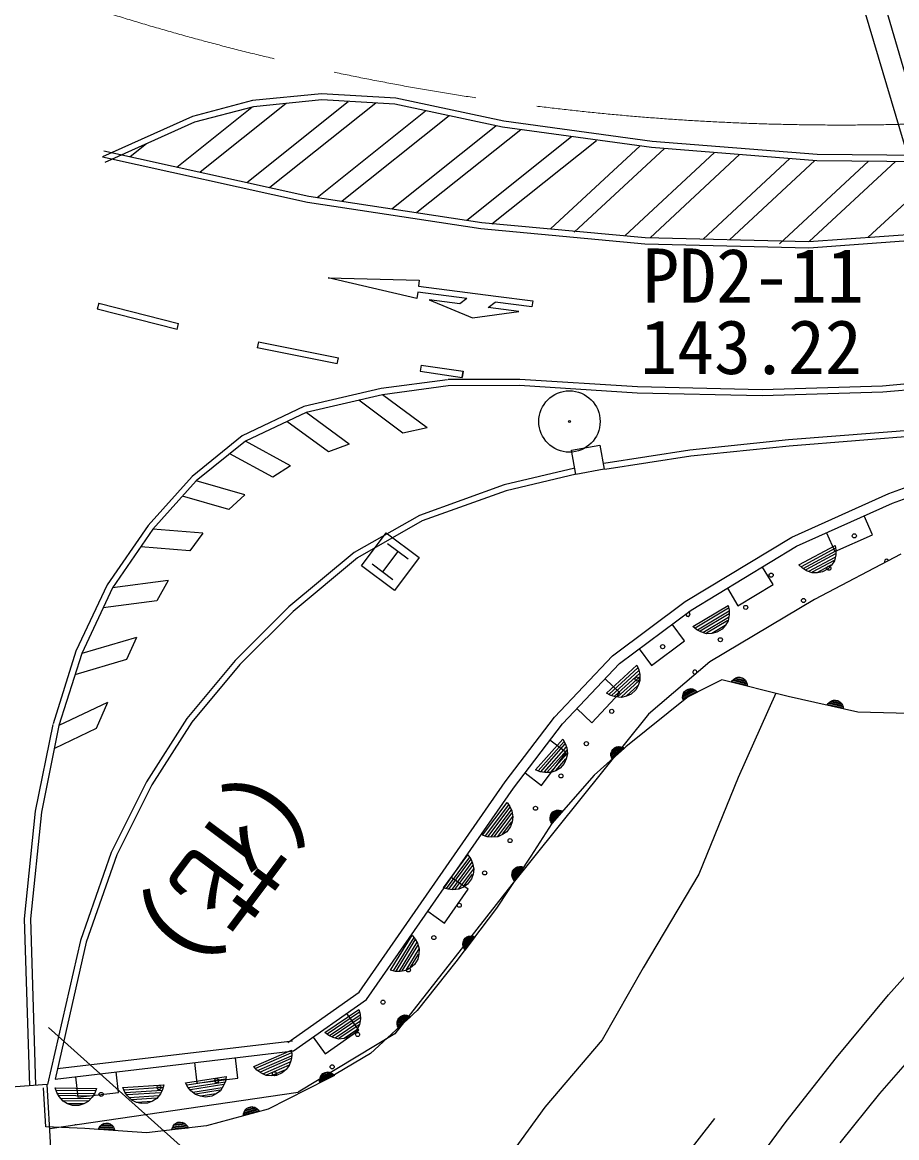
# Model space of a CAD drawing. Units: millimetres, scale not verified. Extents: x 40000 to 680000, y 20000 to 380000.
# Drawn here: x 414220 to 435487, y 240814 to 267934 of the extents above; entities that cross this region are included whole.
import ezdxf
from ezdxf.enums import TextEntityAlignment as Align

# ---------------------------------------------------------------- set-up
doc = ezdxf.new("R2010")
doc.units = ezdxf.units.MM
doc.header["$LTSCALE"] = 1000
doc.linetypes.add('CHAIN', pattern=[18.5, 12, -1.5, 3.5, -1.5])
for name, color, linetype, lineweight in [('M-BGD', 7, 'Continuous', 25), ('M-BMK', 2, 'CHAIN', 13), ('M-STR-STRC', 7, 'Continuous', 25)]:
    doc.layers.add(name, color=color, linetype=linetype, lineweight=lineweight)
doc.layers.add('M-BGD-HTXT', color=7, linetype='Continuous')
doc.layers.add('M-BMK-SRVR', color=7, linetype='Continuous')
doc.styles.add('ＭＳ ゴシック', font='')
doc.styles.get('ＭＳ ゴシック').set_extended_font_data('MS Gothic')

# ---------------------------------------------------------------- blocks, each defined once
blk = doc.blocks.new('BUHIN2')
at = {"color": 3, "linetype": 'Continuous', "lineweight": 25}
for radius in [746, 22.5]:
    blk.add_circle((0, 0), radius, dxfattribs=at)

msp = doc.modelspace()

# ---------------------------------------------------------------- linework, layer by layer
at = {"layer": 'M-BGD'}
for p, q in [((434398, 269231), (437975, 257201)), ((438418, 257337), (434946, 269236)), ((423918, 259597), (423897, 259448)), ((424940, 259450), (424919, 259301)), ((427574, 257529), (428265, 257656)), ((428265, 257656), (428373, 257070)), ((427682, 256943), (427574, 257529)), ((428373, 257070), (427682, 256943)), ((423607, 254883), (423106, 255257)), ((423357, 255070), (422982, 254569)), ((433997, 255150), (433161, 254698)), ((433213, 254655), (434005, 255083)), ((434002, 255011), (433278, 254619)), ((433347, 254586), (433987, 254932)), ((435589, 255002), (433488, 253904)), ((423233, 254382), (422732, 254757)), ((433964, 254848), (433432, 254561)), ((433565, 254561), (433893, 254739)), ((433488, 253904), (430943, 252387)), ((431400, 253692), (430585, 253205)), ((430638, 253164), (431411, 253625)), ((431411, 253552), (430704, 253131)), ((430775, 253100), (431400, 253473)), ((431380, 253389), (430861, 253079)), ((430994, 253085), (431314, 253276)), ((429192, 252237), (428492, 251595)), ((430943, 252387), (429450, 251114)), ((428553, 251565), (429216, 252174)), ((429230, 252102), (428624, 251546)), ((428700, 251531), (429236, 252023)), ((431237, 251945), (430423, 251538)), ((432850, 251544), (431237, 251945)), ((431516, 251953), (431835, 251874)), ((431824, 251902), (431541, 251972)), ((431571, 251991), (431806, 251932)), ((431766, 251968), (431621, 252004)), ((429234, 251936), (428788, 251527)), ((428917, 251560), (429191, 251812)), ((430605, 251685), (430283, 251524)), ((430285, 251553), (430579, 251700)), ((430552, 251714), (430292, 251584)), ((430302, 251617), (430519, 251725)), ((430465, 251727), (430332, 251660)), ((431480, 251910), (431848, 251819)), ((431845, 251845), (431495, 251932)), ((430423, 251538), (428901, 250316)), ((430285, 251497), (430625, 251667)), ((432545, 251620), (431633, 249569)), ((434543, 251158), (432850, 251544)), ((434156, 251349), (433872, 251414)), ((433901, 251433), (434137, 251379)), ((434097, 251414), (433951, 251447)), ((433811, 251350), (434182, 251266)), ((434178, 251293), (433827, 251373)), ((433847, 251394), (434168, 251321)), ((436258, 251115), (434543, 251158)), ((429450, 251114), (426124, 246972)), ((427397, 250447), (426768, 249736)), ((426831, 249713), (427427, 250387)), ((427449, 250318), (426904, 249701)), ((428901, 250316), (428129, 249630)), ((428757, 250322), (428540, 250129)), ((428541, 250163), (428722, 250324)), ((428542, 250097), (428788, 250315)), ((426981, 249694), (427463, 250239)), ((427470, 250153), (427069, 249699)), ((428816, 250307), (428547, 250068)), ((428556, 250043), (428840, 250295)), ((428670, 250312), (428559, 250213)), ((427194, 249746), (427441, 250025)), ((428129, 249630), (427101, 248451)), ((431633, 249569), (430677, 247218)), ((426048, 248911), (425477, 248151)), ((425542, 248133), (426083, 248853)), ((426110, 248786), (425616, 248128)), ((425693, 248126), (426130, 248708)), ((427058, 248593), (427217, 248775)), ((427253, 248778), (427061, 248558)), ((427067, 248527), (427283, 248775)), ((427168, 248756), (427070, 248644)), ((427313, 248770), (427076, 248499)), ((427088, 248475), (427338, 248761)), ((426144, 248623), (425781, 248139)), ((425901, 248195), (426125, 248493)), ((427101, 248451), (426586, 247658)), ((425094, 247638), (424527, 246876)), ((426586, 247658), (425752, 246395)), ((424592, 246858), (425130, 247580)), ((425157, 247513), (424666, 246853)), ((424743, 246852), (425178, 247435)), ((425192, 247350), (424830, 246865)), ((426131, 247195), (426264, 247397)), ((426217, 247372), (426135, 247248)), ((426299, 247404), (426138, 247162)), ((426148, 247131), (426330, 247406)), ((426359, 247405), (426161, 247105)), ((426176, 247083), (426386, 247400)), ((424951, 246922), (425173, 247220)), ((430677, 247218), (429322, 244946)), ((426124, 246972), (423282, 243336)), ((425752, 246395), (424766, 245088)), ((424935, 245520), (425081, 245713)), ((425116, 245718), (424941, 245486)), ((424949, 245455), (425147, 245718)), ((425176, 245715), (424960, 245428)), ((424974, 245405), (425202, 245708)), ((423739, 245683), (423243, 244873)), ((423310, 244861), (423779, 245629)), ((423813, 245565), (423384, 244863)), ((423461, 244869), (423840, 245489)), ((425033, 245691), (424943, 245572)), ((423862, 245406), (423546, 244889)), ((423661, 244957), (423855, 245275)), ((424766, 245088), (423823, 243909)), ((429322, 244946), (428326, 243192)), ((422420, 243866), (421633, 243334)), ((423823, 243909), (422687, 242859)), ((421689, 243297), (422435, 243800)), ((422439, 243728), (421757, 243267)), ((421829, 243241), (422432, 243648)), ((422417, 243562), (421916, 243224)), ((423550, 243793), (423336, 243595)), ((423337, 243630), (423515, 243794)), ((423339, 243563), (423580, 243787)), ((423609, 243779), (423345, 243535)), ((423463, 243781), (423354, 243680)), ((423354, 243510), (423633, 243768)), ((414859, 243496), (435062, 225392)), ((423282, 243336), (420928, 241922)), ((422048, 243238), (422357, 243446)), ((428326, 243192), (426931, 241558)), ((420766, 242875), (419894, 242498)), ((419942, 242451), (420768, 242808)), ((420759, 242736), (420004, 242409)), ((422687, 242859), (421636, 242237)), ((420070, 242370), (420737, 242659)), ((420707, 242577), (420152, 242337)), ((420284, 242327), (420626, 242474)), ((419165, 242240), (418227, 242093)), ((421636, 242237), (420200, 241508)), ((421774, 242363), (421453, 242200)), ((421455, 242229), (421749, 242378)), ((421456, 242173), (421794, 242345)), ((421721, 242392), (421462, 242261)), ((421472, 242294), (421688, 242403)), ((421634, 242404), (421502, 242337)), ((414825, 242111), (408440, 241634)), ((414791, 241082), (414734, 242028)), ((414917, 240569), (414825, 242111)), ((414889, 241036), (420928, 241922)), ((415996, 241952), (415046, 241962)), ((417642, 242036), (416694, 241974)), ((416723, 241913), (417621, 241972)), ((417587, 241908), (416767, 241853)), ((418261, 242035), (419150, 242175)), ((419123, 242107), (418310, 241980)), ((418364, 241925), (419083, 242038)), ((419033, 241967), (418436, 241873)), ((415071, 241900), (415970, 241890)), ((415932, 241828), (415110, 241837)), ((415154, 241774), (415882, 241766)), ((415821, 241704), (415216, 241711)), ((415333, 241647), (415705, 241643)), ((416816, 241794), (417542, 241842)), ((417486, 241776), (416882, 241736)), ((417004, 241681), (417375, 241706)), ((418561, 241829), (418929, 241887)), ((420200, 241508), (418700, 241101)), ((419602, 241372), (419968, 241471)), ((419952, 241493), (419605, 241398)), ((419613, 241426), (419930, 241513)), ((419906, 241532), (419625, 241456)), ((419642, 241486), (419876, 241550)), ((419824, 241561), (419680, 241522)), ((426931, 241558), (425655, 239805)), ((416421, 241090), (416131, 241111)), ((416156, 241134), (416398, 241117)), ((416353, 241145), (416204, 241156)), ((418700, 241101), (417244, 240931)), ((418229, 241096), (417871, 241055)), ((417883, 241081), (418210, 241119)), ((418189, 241142), (417900, 241108)), ((417921, 241136), (418162, 241164)), ((418112, 241183), (417964, 241166)), ((415744, 241038), (414791, 241082)), ((417244, 240931), (415744, 241038)), ((416080, 241039), (416459, 241012)), ((416451, 241038), (416092, 241063)), ((416109, 241087), (416437, 241064)), ((417864, 241029), (418242, 241073))]:
    msp.add_line(p, q, dxfattribs=at)
for points in [[(433780, 255521), (433985, 255065), (434897, 255475), (434692, 255931)], [(431368, 254174), (431626, 253746), (432483, 254261), (432225, 254690)], [(429223, 252700), (429521, 252299), (430323, 252896), (430024, 253297)], [(427706, 251247), (428069, 250903), (428757, 251629), (428394, 251973)], [(431184, 239023), (432800, 241209), (434019, 242768), (435284, 244289), (436315, 245441), (437404, 246568), (438399, 247516), (439459, 248442), (440222, 249044), (441015, 249594), (441643, 249963), (442299, 250278), (442872, 250490), (443458, 250642), (444061, 250733), (444684, 250766), (445415, 250738), (446161, 250649), (447154, 250455), (448142, 250200), (449738, 249699), (451308, 249144), (452870, 248591)], [(426448, 249684), (426846, 249381), (427451, 250177), (427053, 250480)], [(434115, 240689), (435074, 241890), (435926, 242865), (436820, 243798), (437731, 244659), (438684, 245478), (439674, 246249), (440707, 246976), (441530, 247502), (442380, 247974), (442982, 248247), (443610, 248465), (444178, 248596), (444769, 248669), (445489, 248690), (446214, 248650), (447287, 248511), (448356, 248313), (449775, 247975), (451184, 247577), (453582, 246838)], [(424081, 246320), (424491, 246034), (425063, 246855), (424652, 247141)], [(421296, 243262), (421584, 242853), (422401, 243430), (422113, 243838)], [(418409, 242641), (418468, 242144), (419461, 242263), (419402, 242759)], [(415510, 242296), (415569, 241800), (416562, 241917), (416503, 242414)], [(421728, 227919), (423399, 230615), (425120, 233276), (426414, 235151), (427757, 236990), (429398, 239146), (431063, 241284)]]:
    msp.add_lwpolyline(points, dxfattribs=at)
for points in [[(423069, 255520), (423869, 254921), (423270, 254120), (422470, 254719)], [(433989, 255217), (434009, 255097), (434005, 254984), (433971, 254841), (433903, 254736), (433817, 254647), (433681, 254573), (433560, 254550), (433435, 254551), (433297, 254601), (433197, 254658), (433110, 254742)], [(431390, 253758), (431414, 253639), (431415, 253526), (431388, 253381), (431324, 253274), (431242, 253181), (431109, 253102), (430989, 253074), (430864, 253069), (430724, 253113), (430622, 253166), (430531, 253246)], [(429168, 252300), (429216, 252188), (429240, 252077), (429243, 251930), (429202, 251812), (429141, 251705), (429027, 251600), (428915, 251548), (428793, 251518), (428647, 251533), (428537, 251564), (428431, 251624)], [(431464, 251889), (431491, 251929), (431522, 251962), (431571, 251995), (431619, 252008), (431669, 252011), (431729, 251996), (431771, 251970), (431808, 251936), (431835, 251884), (431849, 251840), (431852, 251792)], [(430287, 251470), (430281, 251518), (430284, 251563), (430299, 251620), (430328, 251661), (430363, 251696), (430419, 251724), (430468, 251731), (430518, 251729), (430572, 251707), (430611, 251683), (430645, 251649)], [(433796, 251328), (433822, 251370), (433853, 251402), (433901, 251437), (433949, 251450), (433998, 251455), (434059, 251441), (434101, 251416), (434139, 251383), (434167, 251331), (434182, 251288), (434186, 251239)], [(427367, 250507), (427426, 250401), (427461, 250294), (427479, 250148), (427451, 250026), (427401, 249913), (427299, 249797), (427193, 249733), (427075, 249691), (426928, 249691), (426815, 249710), (426704, 249758)], [(428565, 250018), (428547, 250063), (428538, 250107), (428538, 250166), (428555, 250213), (428580, 250255), (428626, 250297), (428671, 250317), (428720, 250328), (428779, 250321), (428822, 250308), (428864, 250283)], [(426013, 248968), (426081, 248867), (426124, 248763), (426154, 248619), (426136, 248495), (426095, 248378), (426002, 248254), (425901, 248183), (425787, 248131), (425641, 248119), (425527, 248129), (425412, 248169)], [(427100, 248451), (427076, 248493), (427062, 248536), (427055, 248595), (427065, 248644), (427085, 248689), (427126, 248736), (427168, 248761), (427215, 248779), (427274, 248779), (427319, 248771), (427363, 248753)], [(425059, 247695), (425128, 247594), (425171, 247490), (425201, 247346), (425184, 247222), (425144, 247105), (425051, 246981), (424951, 246909), (424837, 246857), (424690, 246844), (424576, 246854), (424462, 246893)], [(426191, 247061), (426162, 247099), (426142, 247140), (426127, 247197), (426131, 247247), (426144, 247294), (426179, 247346), (426217, 247377), (426261, 247400), (426320, 247409), (426365, 247407), (426412, 247394)], [(423699, 245737), (423776, 245643), (423829, 245543), (423872, 245403), (423866, 245277), (423836, 245158), (423756, 245025), (423662, 244945), (423554, 244882), (423409, 244856), (423295, 244856), (423177, 244884)], [(424988, 245382), (424960, 245422), (424943, 245464), (424932, 245522), (424939, 245571), (424955, 245618), (424993, 245667), (425033, 245696), (425078, 245717), (425137, 245721), (425183, 245717), (425228, 245701)], [(422406, 243932), (422437, 243814), (422444, 243701), (422425, 243556), (422367, 243444), (422291, 243347), (422163, 243261), (422044, 243226), (421920, 243214), (421777, 243251), (421673, 243298), (421577, 243372)], [(423364, 243485), (423344, 243529), (423335, 243573), (423334, 243632), (423350, 243680), (423374, 243723), (423419, 243765), (423464, 243786), (423513, 243798), (423571, 243792), (423615, 243780), (423658, 243756)], [(420764, 242943), (420773, 242821), (420759, 242709), (420713, 242569), (420636, 242471), (420543, 242389), (420401, 242328), (420278, 242316), (420154, 242327), (420020, 242389), (419927, 242455), (419847, 242546)], [(419180, 242306), (419158, 242186), (419117, 242081), (419037, 241957), (418938, 241881), (418828, 241826), (418675, 241802), (418553, 241821), (418435, 241863), (418321, 241956), (418247, 242043), (418192, 242151)], [(421458, 242146), (421451, 242195), (421454, 242240), (421469, 242297), (421498, 242338), (421533, 242373), (421588, 242401), (421637, 242409), (421687, 242407), (421741, 242386), (421781, 242362), (421815, 242327)], [(416022, 242014), (415981, 241900), (415922, 241803), (415823, 241694), (415713, 241635), (415595, 241599), (415440, 241601), (415323, 241639), (415213, 241701), (415117, 241812), (415058, 241910), (415022, 242025)], [(417662, 242100), (417630, 241983), (417579, 241882), (417489, 241766), (417383, 241699), (417268, 241653), (417114, 241643), (416994, 241673), (416880, 241726), (416776, 241829), (416710, 241922), (416665, 242034)], [(419598, 241345), (419602, 241393), (419614, 241437), (419640, 241490), (419676, 241524), (419718, 241551), (419777, 241568), (419827, 241565), (419875, 241554), (419925, 241521), (419958, 241490), (419984, 241450)], [(416069, 241015), (416088, 241060), (416114, 241097), (416156, 241138), (416201, 241159), (416249, 241170), (416311, 241166), (416357, 241148), (416399, 241121), (416435, 241074), (416456, 241033), (416468, 240986)], [(417857, 241003), (417868, 241050), (417886, 241092), (417920, 241140), (417961, 241169), (418006, 241189), (418067, 241196), (418116, 241187), (418162, 241168), (418206, 241129), (418234, 241093), (418255, 241049)]]:
    msp.add_lwpolyline(points, close=True, dxfattribs=at)
for centre in [(434457, 255447), (433839, 254661), (432435, 254493), (433220, 253875), (431816, 253707), (429794, 252754), (431198, 252921), (429175, 251968), (428557, 251182), (427939, 250396), (427320, 249610), (426702, 248824), (426084, 248038), (425465, 247252), (424847, 246466), (424229, 245680), (423610, 244894), (422992, 244109), (422374, 243323), (421755, 242537), (418947, 242202), (420351, 242369), (416138, 241866), (417543, 242034)]:
    msp.add_circle(centre, 49.8, dxfattribs=at)
for centre, start, end in [((435243, 254828), 20.309, 214.8918), ((430412, 253540), 168.2016, 85.191), ((430580, 252135), 336.3175, 284.5735), ((415520, 241080), 80.2356, 116.4749)]:
    msp.add_arc(centre, 49.8, start, end, dxfattribs=at)
at = {"layer": 'M-BMK'}
msp.add_arc((434121, 325101), 59665, 245.12378, 293.60178, dxfattribs=at)
at = {"layer": 'M-STR-STRC'}
for p, q in [((421498, 266196), (419819, 266029)), ((421501, 266045), (419845, 265881)), ((423304, 266090), (421498, 266196)), ((423284, 265941), (421501, 266045)), ((425928, 265529), (423304, 266090)), ((417979, 264415), (419805, 265870)), ((419819, 266029), (418357, 265645)), ((419845, 265881), (418408, 265503)), ((420640, 265960), (418545, 264291)), ((419677, 264041), (422146, 266008)), ((422819, 265968), (420244, 263917)), ((421389, 263678), (424030, 265782)), ((425902, 265381), (423284, 265941)), ((418357, 265645), (416170, 264660)), ((418408, 265503), (416231, 264523)), ((424599, 265660), (421996, 263586)), ((429540, 265040), (425928, 265529)), ((423209, 263401), (425738, 265416)), ((426342, 265321), (423816, 263308)), ((429523, 264891), (425902, 265381)), ((417237, 264976), (416847, 264665)), ((425029, 263124), (427578, 265154)), ((425642, 263036), (428183, 265060)), ((433550, 264717), (429540, 265040)), ((416202, 264807), (421186, 263709)), ((427070, 262913), (429244, 264928)), ((427643, 262830), (429839, 264865)), ((428877, 262746), (431058, 264767)), ((431667, 264718), (429487, 262697)), ((433544, 264567), (429523, 264891)), ((437183, 264684), (433550, 264717)), ((416170, 264660), (421159, 263561)), ((430777, 262665), (432886, 264620)), ((433496, 264571), (431422, 262649)), ((432640, 262550), (434804, 264556)), ((435459, 264550), (433359, 262602)), ((437187, 264534), (433544, 264567)), ((434796, 262707), (436771, 264537)), ((421186, 263709), (425395, 263068)), ((421159, 263561), (425376, 262919)), ((425395, 263068), (429371, 262700)), ((425376, 262919), (429362, 262550)), ((433346, 262601), (437272, 262887)), ((429362, 262550), (433350, 262451)), ((429371, 262700), (433346, 262601)), ((433350, 262451), (437283, 262737)), ((421662, 261724), (423875, 261668)), ((423818, 261221), (421662, 261724)), ((423875, 261668), (423856, 261519)), ((423856, 261519), (425047, 261367)), ((423837, 261370), (423818, 261221)), ((425028, 261218), (423837, 261370)), ((424115, 261183), (425169, 260746)), ((424860, 261088), (424115, 261183)), ((425028, 261218), (424860, 261088)), ((425047, 261367), (425741, 261278)), ((425741, 261278), (426635, 261164)), ((426635, 261164), (426616, 261015)), ((416080, 261102), (416043, 260956)), ((417983, 260464), (416043, 260956)), ((416080, 261102), (418020, 260609)), ((425169, 260746), (426299, 260904)), ((425554, 260999), (425722, 261129)), ((426299, 260904), (425554, 260999)), ((426616, 261015), (425722, 261129)), ((417983, 260464), (418020, 260609)), ((419961, 260169), (419931, 260022)), ((419961, 260169), (421910, 259775)), ((421880, 259627), (419931, 260022)), ((421880, 259627), (421910, 259775)), ((423918, 259597), (423897, 259448)), ((423918, 259597), (424940, 259450)), ((423897, 259448), (424919, 259301)), ((424919, 259301), (424940, 259450)), ((438045, 259345), (435144, 259089)), ((422951, 259027), (421070, 258589)), ((424559, 259245), (422951, 259027)), ((424579, 259097), (422978, 258879)), ((426320, 259251), (424578, 259247)), ((426315, 259101), (424579, 259097)), ((429174, 258918), (426315, 259101)), ((429180, 259068), (426320, 259251)), ((432216, 258999), (429180, 259068)), ((435144, 259089), (432216, 258999)), ((438064, 259196), (435153, 258940)), ((422978, 258879), (421120, 258447)), ((423474, 257947), (422404, 258746)), ((424063, 258070), (422978, 258879)), ((432217, 258849), (429174, 258918)), ((435153, 258940), (432217, 258849)), ((421070, 258589), (419568, 257879)), ((421120, 258447), (419649, 257751)), ((421664, 257489), (420657, 258228)), ((422171, 257676), (421120, 258447)), ((424063, 258070), (423474, 257947)), ((436877, 258097), (432858, 257781)), ((436894, 257948), (432873, 257631)), ((419568, 257879), (418349, 256893)), ((419649, 257751), (418452, 256784)), ((420742, 257149), (419649, 257751)), ((422171, 257676), (421664, 257489)), ((432858, 257781), (430457, 257535)), ((420310, 256873), (419270, 257445)), ((430457, 257535), (428365, 257210)), ((430476, 257386), (428388, 257062)), ((432873, 257631), (430476, 257386)), ((435292, 256476), (437889, 257436)), ((420742, 257149), (420310, 256873)), ((427658, 257097), (425942, 256689)), ((435387, 256244), (437969, 257199)), ((418349, 256893), (417280, 255703)), ((427693, 256951), (425985, 256545)), ((418452, 256784), (417398, 255610)), ((419635, 256442), (418452, 256784)), ((425942, 256689), (423883, 255946)), ((419244, 256087), (418118, 256412)), ((419635, 256442), (419244, 256087)), ((425985, 256545), (423946, 255810)), ((432936, 255416), (435292, 256476)), ((433053, 255194), (435387, 256244)), ((423883, 255946), (422290, 255040)), ((423946, 255810), (422376, 254916)), ((417280, 255703), (416284, 254259)), ((417398, 255610), (416415, 254184)), ((418610, 255510), (417398, 255610)), ((418610, 255510), (418298, 255084)), ((430346, 253851), (432936, 255416)), ((418298, 255084), (417103, 255183)), ((422290, 255040), (420703, 253719)), ((430486, 253643), (433053, 255194)), ((422376, 254916), (420804, 253608)), ((416284, 254259), (415523, 252643)), ((416415, 254184), (415664, 252588)), ((417768, 254360), (416415, 254184)), ((417768, 254360), (417494, 253870)), ((417494, 253870), (416187, 253701)), ((428578, 252531), (430346, 253851)), ((420703, 253719), (419401, 252421)), ((420804, 253608), (419512, 252320)), ((428745, 252344), (430486, 253643)), ((416994, 252977), (415664, 252588)), ((416994, 252977), (416755, 252438)), ((415523, 252643), (414969, 250878)), ((415664, 252588), (415112, 250833)), ((427164, 251040), (428578, 252531)), ((416755, 252438), (415501, 252072)), ((419401, 252421), (418224, 251003)), ((419512, 252320), (418345, 250914)), ((427355, 250878), (428745, 252344)), ((416294, 251397), (415112, 250833)), ((416294, 251397), (416014, 250764)), ((414965, 250863), (414536, 248755)), ((418224, 251003), (417238, 249469)), ((418345, 250914), (417368, 249394)), ((425966, 249464), (427164, 251040)), ((426165, 249313), (427355, 250878)), ((415112, 250833), (414684, 248732)), ((416014, 250764), (415000, 250280)), ((417238, 249469), (416382, 247752)), ((417368, 249394), (416521, 247694)), ((422412, 244355), (425966, 249464)), ((422592, 244176), (426165, 249313)), ((414536, 248755), (414269, 246138)), ((414684, 248732), (414420, 246133)), ((416382, 247752), (415632, 245611)), ((416521, 247694), (415777, 245569)), ((414269, 246138), (414395, 242078)), ((414420, 246133), (414544, 242090)), ((415632, 245611), (414835, 242111)), ((415777, 245569), (415018, 242238)), ((420674, 243129), (422412, 244355)), ((420819, 242925), (422592, 244176)), ((415077, 242497), (420789, 243173)), ((415018, 242238), (420819, 242925))]:
    msp.add_line(p, q, dxfattribs=at)

# ---------------------------------------------------------------- block references
at = {"layer": 'M-BMK-SRVR', "rotation": 339.60633}
msp.add_blockref('BUHIN2', (427528, 258228), dxfattribs=at)

# ---------------------------------------------------------------- texts
at = {"layer": 'M-BGD', "style": 'ＭＳ ゴシック'}
msp.add_text('(花)', height=1833, rotation=233.2, dxfattribs=at).set_placement((419557, 250153), align=Align.BOTTOM_LEFT)
at = {"layer": 'M-BGD-HTXT', "style": 'ＭＳ ゴシック'}
for s, p in [('PD2-11', (429300, 260719)), ('143.22', (429250, 258985))]:
    msp.add_text(s, height=1320, dxfattribs=at).set_placement(p, align=Align.BOTTOM_LEFT)

doc.saveas('drawing.dxf')
